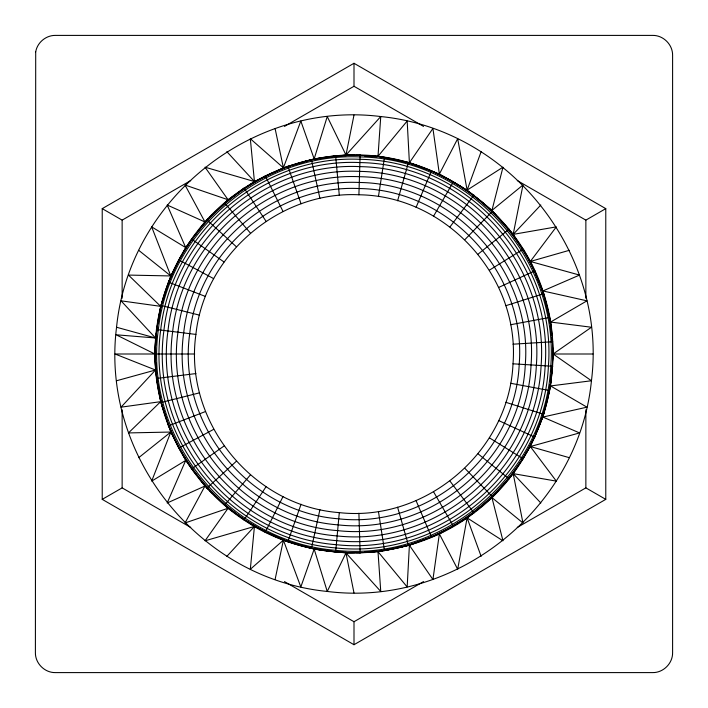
<?xml version="1.0" encoding="UTF-8"?>
<svg xmlns="http://www.w3.org/2000/svg" width="708" height="708" viewBox="0 0 708 708"><rect width="100%" height="100%" fill="white"/><g stroke="black" fill="none" stroke-linecap="round" stroke-linejoin="round"><path stroke-width="1.06" d="M358.903 194.78C446.244 195.789 520.053 276.748 512.999 363.806C509.3 451.076 426.101 522.345 339.3 512.619C252.19 506.238 183.514 420.888 195.904 334.424C204.293 255.039 279.173 190.886 358.903 194.78L360.133 154.972C442.597 156.751 519.468 214.807 543.753 293.634C569.48 372.01 540.275 463.802 473.997 512.902C408.631 563.214 312.352 566.179 244.012 519.991C182.664 479.617 146.414 403.365 156.76 330.344M116.554 327.246C100.368 455.368 198.736 578.71 327.246 591.445C455.368 607.632 578.71 509.264 591.445 380.754C607.632 252.632 509.264 129.29 380.754 116.554C252.632 100.368 129.29 198.736 116.554 327.246L155.521 337.981L121.041 300.829L160.663 306.343L170.805 275.952L179.027 260.296M156.76 377.656C148.786 321.096 168.796 262.066 206.842 219.852C245.561 177.469 302.75 153.264 360.133 154.972M155.371 350.814L155.371 357.186M155.698 345.504L156.096 339.132M156.353 334.875L156.68 329.565L160.99 306.546M551.612 372.727L550.55 385.94L542.877 417.056L535.514 434.34M551.877 369.417L552.054 367.213M552.594 360.611L553.125 354L552.594 347.389M335.627 552.275L339.3 512.619M246.251 520.796L254.438 526.451L250.322 569.285L283.386 540.186L314.166 549.098L328.432 550.833M549.435 390.533L550.222 384.196M550.488 382.081L550.877 378.913M551.134 376.806L551.665 372.576M551.921 370.461L552.311 367.293M378.435 196.585L384.541 157.229M157.822 323.795L158.176 321.618M158.53 319.432L160.663 306.343L128.458 275.076L170.805 275.952L151.671 226.87L185.7 247.579L191.673 239.623M473.962 512.282L467.112 517.875L457.678 569.285L439.367 533.903L427.995 538.213M519.69 244.649L513.185 234.375L522.964 185.036L491.936 210.391L476.528 197.815M337.203 156.105L345.982 155.034L354 115.05M275.076 579.542L283.386 540.186L267.412 532.602M311.405 548.514L319.919 509.61M543.47 414.277L548.656 393.63M397.595 200.78L408.489 162.477M161.185 305.502L168.601 282.173L178.832 259.942M287.82 541.806L301.059 504.246M473.962 195.718L467.112 190.125L481.13 151.671M267.412 175.398L283.386 167.814L300.829 121.041L314.166 158.902L328.432 157.167M535.009 436.11L543.08 415.269M158.53 388.568L160.663 401.657L170.805 432.048L151.671 481.13L185.7 460.421L191.673 468.377M416.092 207.302L431.615 170.628M521.46 460.545L530.319 446.536L533.779 438.402M354.814 552.612L345.982 552.966L327.246 591.445L314.166 549.098L300.829 586.959L283.386 540.186M265.243 532.248L282.996 496.6M180.567 257.358L185.7 247.579L167.185 205.019L204.957 221.958L208.143 218.896M523.044 458.669L534.62 437.101M433.65 216.046L453.562 181.549M179.398 259.031L182.195 254.508M183.319 252.703L191.718 239.127L197.063 232.489L195.656 234.321M476.528 510.185L491.936 497.609L513.185 473.625L519.69 463.351M244.012 519.991L266.004 486.794M509.512 477.776L522.424 459.536M193.001 237.861L194.328 236.091M198.311 230.79L204.957 221.958L185.036 185.036L228.064 199.753L242.614 189.717M533.779 269.598L530.319 261.464L556.329 226.87L513.185 234.375L491.936 210.391L502.981 167.185L467.112 190.125L456.589 184.045M449.996 226.879L473.997 195.098M198.39 230.835L207.072 220.055L212.418 214.869M224.445 505.22L250.358 474.971M246.251 187.204L254.438 181.549L250.322 138.715L283.386 167.814L314.166 158.902L327.246 116.554L345.982 155.034L380.754 116.554L378.001 156.326L383.417 157.433M495.989 492.803C478.112 511.583 456.049 526.026 432.455 536.62M497.423 491.228L502.45 485.723M504.6 483.369L508.902 478.643M226.87 556.329L254.438 526.451L265.42 531.655M194.7 354L115.05 354L155.521 370.019L121.041 407.171L160.663 401.657L128.458 432.924L170.805 432.048L179.027 447.704M513.185 234.375L540.815 205.019M464.89 239.64L492.618 211.046M214.71 212.648L224.64 203.01L236.534 194.036M209.736 217.365L228.064 199.753L205.019 167.185L254.438 181.549L265.42 176.345M206.842 488.148L236.277 461.324M478.104 254.128L509.132 229.162M138.715 457.678L170.805 432.048M238.233 192.753L244.012 188.009L266.004 221.206M191.479 469.05L223.976 446.04M456.589 523.955L467.112 517.875L502.981 540.815L491.936 497.609L522.964 522.964L513.185 473.625L556.329 481.13L530.319 446.536L579.542 432.924L542.877 417.056L586.959 407.171L550.55 385.94L591.445 380.754L553.125 354L591.445 327.246L550.55 322.06L542.877 290.944L535.514 273.66M489.44 270.137L523.3 249.172L534.62 270.899M102.226 208.639L354 63.278L605.774 208.639L605.774 499.361L354 644.722L102.226 499.361L102.226 208.639L122.139 220.135L122.139 298.236M122.139 220.135L190.726 180.54M284.457 126.422L354 86.27L423.543 126.422M246.021 187.195L265.376 176.018L287.917 166.477L311.467 159.778M102.226 499.361L122.139 487.865L122.139 409.764M585.861 298.236L585.861 220.135L605.774 208.639M449.89 527.823L439.367 533.903L432.924 579.542L409.401 545.266L385.577 550.125M451.801 526.717L454.678 525.062M284.457 581.578L354 621.73L423.543 581.578M517.274 527.46L585.861 487.865L585.861 409.764M178.566 448.208L213.657 429.367M498.715 287.421L534.894 270.775M168.318 425.933L205.453 411.543M425.933 538.992L409.401 545.266L407.171 586.959L378.001 551.674L364.753 552.205M408.41 545.231L431.499 537.098M505.804 305.706L543.753 293.634M254.438 526.451L205.019 540.815L228.064 508.247L209.736 490.635M521.46 247.455L530.319 261.464L569.285 250.322M116.554 380.754L155.521 370.019M160.893 402.569L199.514 392.851M385.541 550.24L393.852 548.417M395.931 547.965L407.374 545.461M383.417 550.567L378.001 551.674L380.754 591.445L345.982 552.966L337.203 551.895M510.592 324.733L549.735 317.414M312.52 159.619L335.654 156.026L346.292 155.698M156.388 378.47L195.904 373.576M331.725 156.769L333.919 156.503M364.363 552.337L369.664 551.842M371.78 551.647L377.081 551.16M380.258 550.859L384.497 550.47M512.999 344.194L552.744 341.743M355.867 155.406L360.124 155.273M553.125 354L592.95 354M346.292 552.302L335.654 551.975L312.52 548.381M355.867 552.594L360.124 552.727M345.982 155.034L354.814 155.388M364.753 155.795L378.001 156.326L407.171 121.041L409.401 162.734L425.933 169.008M512.999 363.806L552.744 366.257M155.521 337.981L116.13 334.787L154.875 354M364.363 155.663L369.664 156.158M371.78 156.353L377.081 156.84M380.258 157.141L384.497 157.53M331.725 551.231L333.919 551.497M156.388 329.53L195.904 334.424M510.592 383.267L549.735 390.586M385.577 157.875L409.401 162.734L432.924 128.458L439.367 174.097L449.89 180.177M385.541 157.76L393.852 159.583M395.931 160.035L407.374 162.539M160.893 305.431L199.514 315.149M530.319 261.464L579.542 275.076L542.877 290.944L586.959 300.829L550.55 322.06L551.612 335.273M311.467 548.222L287.917 541.523L265.376 531.982L246.021 520.805M530.319 446.536L569.285 457.678M505.804 402.294L543.753 414.366M408.41 162.769L431.499 170.902M427.995 169.787L439.367 174.097L457.678 138.715L467.112 190.125M168.318 282.067L205.453 296.457M498.715 420.579L534.894 437.225M432.455 171.38C456.049 181.974 478.112 196.417 495.989 215.197M178.566 259.792L213.657 278.633M517.274 180.54L585.861 220.135M451.801 181.283L454.678 182.938M585.861 487.865L605.774 499.361M122.139 487.865L190.726 527.46M489.44 437.863L523.3 458.828M242.614 518.283L228.064 508.247L185.036 522.964L204.957 486.042L198.311 477.21M191.479 238.95L223.976 261.96M236.534 513.964L224.64 504.99L214.71 495.352M238.233 515.247L244.18 519.743M138.715 250.322L170.805 275.952M478.104 453.872L509.132 478.838M206.842 219.852L236.277 246.676M208.143 489.104L204.957 486.042L167.185 502.981L185.7 460.421L180.567 450.642M212.418 493.131L207.072 487.945L198.39 477.165M464.89 468.36L492.618 496.954M513.185 473.625L540.815 502.981M226.87 151.671L254.438 181.549M497.423 216.772L502.45 222.277M504.6 224.631L508.902 229.357M224.445 202.78L250.358 233.029M449.996 481.121L473.997 512.902M193.001 470.147L194.328 471.909M195.656 473.679L196.983 475.44L191.718 468.873L183.319 455.297M509.512 230.224L522.424 248.464M179.398 448.969L182.195 453.492M433.65 491.954L453.562 526.451M265.243 175.752L282.996 211.4M178.832 448.058L168.601 425.827L161.185 402.498M416.092 500.698L431.615 537.372M535.009 271.89L543.08 292.731M467.112 517.875L481.13 556.329M287.82 166.194L301.059 203.754M397.595 507.22L408.489 545.523M543.47 293.723L548.656 314.37M311.405 159.486L319.919 198.39M275.076 128.458L283.386 167.814M345.982 552.966L354 592.95M160.99 401.454L156.68 378.435L156.353 373.125M157.822 384.205L158.176 386.382M378.435 511.415L384.541 550.771M549.435 317.467L550.222 323.804M550.488 325.919L550.877 329.087M551.134 331.194L551.665 335.424M551.921 337.539L552.311 340.707M335.627 155.725L339.3 195.381M551.877 338.583L552.054 340.787M155.698 362.496L156.096 368.868M358.903 513.22L360.133 553.028M354 63.278L354 86.27M354 621.73L354 644.722M156.875 329.592C141.706 437.863 226.657 543.443 335.672 551.789C444.367 563.612 547.275 475.449 552.258 366.231C560.727 257.225 469.439 157.079 360.115 155.459C260.332 150.857 167.628 230.277 156.875 329.592M158.318 329.769C143.264 437.252 227.595 542.045 335.804 550.337C443.704 562.072 545.85 474.555 550.797 366.142C559.214 257.933 468.59 158.53 360.071 156.919C261.022 152.353 169 231.189 158.318 329.769M160.689 330.061C145.821 436.243 229.126 539.77 336.026 547.957C442.615 559.55 543.523 473.094 548.417 365.992C556.727 259.101 467.2 160.902 360 159.309C262.146 154.795 171.248 232.675 160.689 330.061M163.929 330.468C149.308 434.862 231.224 536.655 336.327 544.7C441.128 556.107 540.346 471.094 545.16 365.788C553.329 260.694 465.306 164.132 359.894 162.575C264.04 157.893 174.018 235.029 163.929 330.468M167.964 330.963C153.645 433.146 233.826 532.779 336.707 540.664C439.279 551.824 536.399 468.616 541.107 365.54C549.098 262.668 462.944 168.159 359.77 166.628C265.951 162.052 177.832 237.552 167.964 330.963M172.672 331.548C158.725 431.145 236.87 528.248 337.141 535.929C437.119 546.806 531.779 465.714 536.363 365.248C544.151 264.987 460.182 172.867 359.629 171.38C268.182 166.92 182.292 240.499 172.672 331.548M177.965 332.202C164.159 428.473 240.64 523.513 337.636 530.619C434.287 541.452 526.92 462.094 531.044 364.921C538.894 267.978 456.713 177.832 359.46 176.708C270.686 172.371 187.301 243.809 177.965 332.202M183.691 332.91C170.336 426.048 244.322 517.99 338.167 524.876C431.676 535.354 521.292 458.572 525.283 364.567C532.876 270.783 453.368 183.567 359.283 182.478C273.394 178.283 192.726 247.393 183.691 332.91M189.726 333.663C176.841 423.499 248.207 512.185 338.725 518.822C428.924 528.929 515.371 454.872 519.212 364.186C526.54 273.731 449.854 189.602 359.098 188.549C276.253 184.505 198.435 251.172 189.726 333.663M35.701 51.852L35.4 652.688C35.214 663.334 44.666 672.786 55.312 672.6L652.688 672.6C663.334 672.786 672.786 663.334 672.6 652.688L672.6 55.312C672.786 44.666 663.334 35.214 652.688 35.4L55.312 35.4C45.914 35.303 37.241 42.586 35.701 51.852"/></g></svg>
